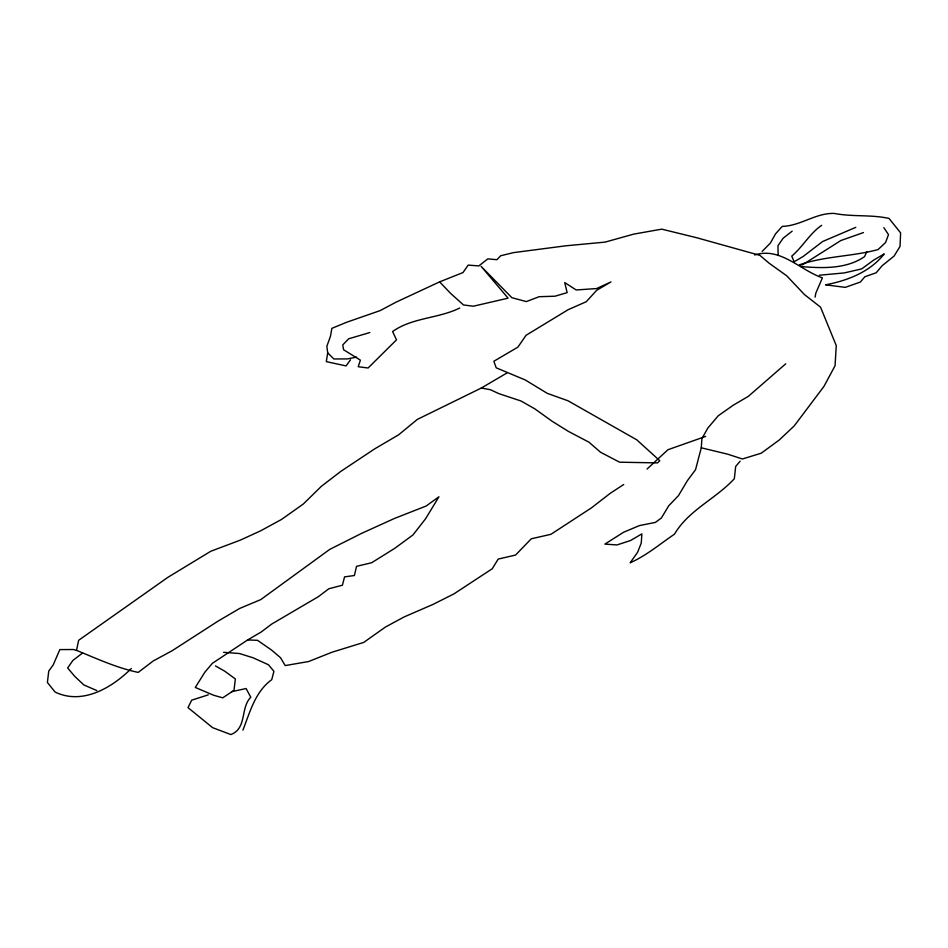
<?xml version="1.0" encoding="UTF-8"?>
<svg xmlns="http://www.w3.org/2000/svg" width="948" height="948" viewBox="0 0 948 948"><rect width="100%" height="100%" fill="white"/><g stroke="black" fill="none" stroke-linecap="round" stroke-linejoin="round"><path stroke-width="1.42" d="M740.139 461.19L735.672 466.463L734.333 478.716C715.728 498.909 688.71 510 674.478 534.162C659.962 544.022 646.311 555.635 630.159 562.816L637.589 552.281L641.251 543.074L641.879 533.878L630.598 540.49L617.018 544.934L604.883 544.116L623.654 532.207L639.485 525.571L655.352 522.431L661.36 518.023L668.767 505.734L678.472 495.626L687.359 480.695L695.536 469.722L701.283 447.8L701.911 438.616L707.824 428.081L718.264 415.769L733.266 405.199L748.304 396.371L785.738 363.807M701.283 447.8L727.91 454.246L742.379 458.986L761.256 453.203L779.256 439.991L794.211 425.913L823.966 386.381L835.046 365.75L836.266 345.617L820.553 307.176L804.449 294.555L786.745 275.821L769.124 263.212L759.917 255.379L696.744 237.747L661.751 229.155L633.774 234.109L605.085 242.119L565.707 245.816L513.496 252.63L500.663 255.747L496.93 259.705L487.817 258.875L478.823 265.926L468.194 265.096L462.991 272.562L439.635 281.864L395.956 302.211L380.16 310.6L346.968 322.142L331.895 328.34L330.485 336.22L326.847 346.304L327.7 352.869L326.302 361.626L346.079 365.916L350.535 359.766M815.102 297.139L815.801 293.193L822.402 277.847C799.792 270.014 780.548 246.776 754.608 254.976M215.457 665.911L224.629 671.125L235.353 678.946L234.002 690.334L222.744 697.823L213.608 695.24L195.3 687.454L204.934 672.085L212.388 663.304L247.677 639.936L261.21 631.996L271.709 624.057L318.315 596.707L328.814 588.779L342.418 585.212L344.562 576.882L354.398 575.519L356.543 566.323L371.652 562.745L394.949 548.193L412.949 534.968L425.605 518.722L438.936 496.776L426.173 506.019L394.522 518.426L361.378 533.475L329.762 549.378L260.747 599.61L239.643 608.462L217.85 621.26L172.026 650.802L153.221 660.957L138.23 672.405C116.734 667.913 96.743 658.599 76.504 650.387L78.637 640.303L167.938 577.296L210.776 551.262L240.176 540.182L260.51 530.892L281.58 519.409L303.336 503.992L321.277 486.395L340.77 471.417L374.567 448.937L398.622 434.812L417.345 419.407L481.335 388.028L506.896 373.014M242.913 730.114C250.023 712.055 255.154 691.685 271.756 679.645L273.913 671.326L268.509 664.785L253.246 657.853L239.536 653.539L223.598 652.307M866.756 251.812L864.552 256.635C846.209 269.268 822.295 268.272 801.013 266.566M762.133 251.433L770.357 243.079L775.535 233.86L782.242 226.394C800.882 225.825 815.873 212.731 834.37 213.442C852.489 216.997 870.999 214.426 889.023 218.431L900.6 232.829L900.043 246.397L894.106 256.055L882.126 265.736L876.153 272.775L864.849 276.769L860.369 282.042L845.284 287.363L825.542 284.827C847.536 280.62 870.015 271.993 884.223 253.91L873.701 260.084L861.696 268.9L844.324 272.917L819.333 275.228M647.01 469.07L667.961 449.719L705.668 436.4M131.345 668.506C111.888 687.81 82.464 705.265 55.114 692.064L47.4 682.477L48.751 671.089L53.206 664.939L59.819 649.593L73.458 649.522L76.504 650.387M792.173 231.158L783.178 238.197L777.976 245.662L778.118 255.296M82.606 652.982L72.854 660.472L67.663 667.937L74.596 676.22L83.827 684.93L96.791 690.559M821.655 225.328C809.687 233.552 802.932 246.634 791.77 256.102L794.128 261.79L803.146 256.493L822.639 241.515L855.795 227.354M623.725 484.499L610.216 493.327L591.469 507.855L550.907 534.317L531.271 538.784L515.582 555.054L498.198 559.071L492.273 568.729L453.974 593.863L432.904 604.469L404.275 616.864L385.469 627.019L363.7 642.436L332.001 652.224L308.633 661.526L285.194 665.579L280.537 657.722L271.329 649.89L257.536 640.327L247.677 639.936M459.721 308.029C438.32 318.599 412.096 317.521 392.591 331.551L396.501 339.846L368.097 367.99L358.226 366.734L360.394 360.157L343.567 349.729L342.749 344.918L348.722 338.768L369.862 332.535M863.45 232.568L840.817 240.555L802.506 264.812L799.472 264.824C824.926 256.031 852.228 256.588 878.097 249.561L885.574 242.522L888.501 234.63L883.844 227.65M208.287 694.837L191.686 700.169L188.012 707.623L212.553 727.637L230.85 734.558C247.274 728.348 240.176 707.8 250.782 697.254L246.101 688.521L231.75 691.661M356.566 357.112L347.489 358.901L333.85 358.972L327.7 352.869M481.335 388.028L490.46 389.735L498.849 393.633L520.938 400.968L534.708 408.778L552.317 421.386L568.385 431.376L589.004 442.218L600.522 452.232L619.613 462.197L657.533 462.897L659.772 460.692L636.736 439.801L567.947 400.743L547.363 393.396L525.192 379.935L496.207 367.824L493.837 361.259L517.892 347.146L526.069 335.284L568.148 309.7L586.231 301.737L596.671 290.301L610.962 281.923L596.648 288.559L576.206 289.969L564.724 282.575L567.141 292.636L555.066 296.191L539.151 296.712L526.341 301.583L511.873 297.719L481.098 266.352L508.092 298.17L473.336 306.216L463.465 304.948L450.407 293.193L439.635 281.864"/></g></svg>
